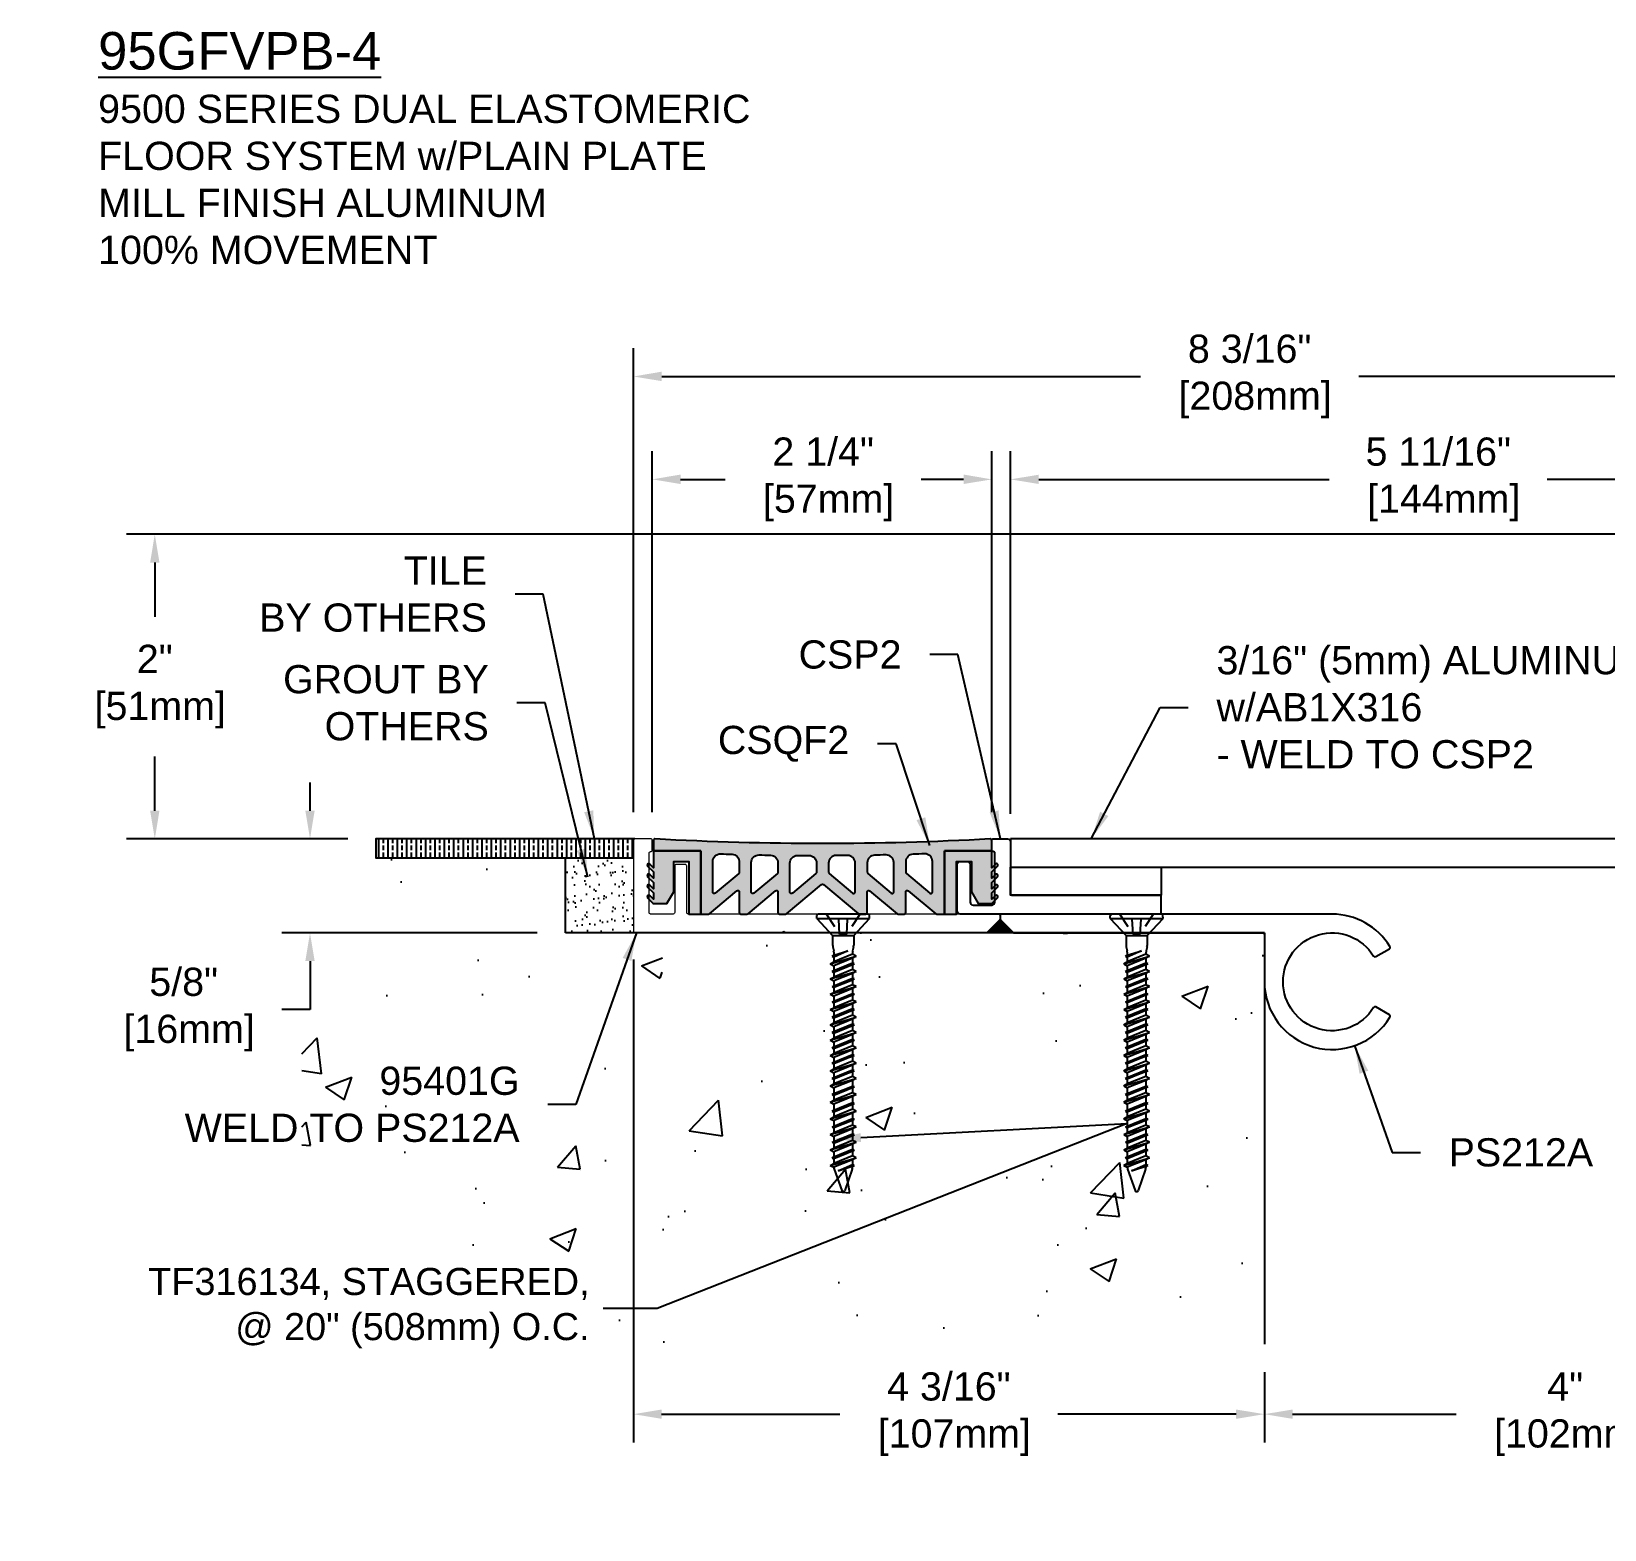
# Model space of a CAD drawing. Header units: inches. Extents: x -1.2 to 36.7, y -2.6 to 7.4.
# Drawn here: x -1.2 to 9.26, y -2.56 to 7.4 of the extents above; entities that cross this region are included whole.
import ezdxf
from ezdxf import colors
from ezdxf.entities.mleader import LeaderData, LeaderLine
from ezdxf.math import Vec2, Vec3

# ---------------------------------------------------------------- set-up
doc = ezdxf.new("R2010")
doc.units = ezdxf.units.IN
doc.header["$MEASUREMENT"] = 0
doc.linetypes.add('DASHED', pattern=[0.75, 0.5, -0.25])
for name, color, linetype in [('anchors', 4, 'Continuous'), ('conditions', 1, 'Continuous'), ('dimensions', 3, 'Continuous'), ('FILLER', 2, 'Continuous'), ('METALS', 7, 'Continuous'), ('Text', 2, 'Continuous')]:
    doc.layers.add(name, color=color, linetype=linetype)
doc.styles.add('ARIAL', font='arial.ttf')
doc.dimstyles.new('Arial', dxfattribs={"dimtxt": 0.1875, "dimasz": 0.1875, "dimexe": 0.1875, "dimexo": 0.1875, "dimgap": 0.1875, "dimtad": 0, "dimtih": 1, "dimtoh": 1, "dimdec": 4, "dimzin": 0, "dimdsep": 46, "dimlunit": 4, "dimtxsty": 'ARIAL', "dimcen": 0.09, "dimadec": 0, "dimazin": 0, "dimtfac": 1, "dimtdec": 4, "dimtofl": 0, "dimtmove": 0, "dimatfit": 3, "dimfxl": 0, "dimfrac": 2, "dimtolj": 1, "dimtzin": 0, "dimarcsym": 0})

# ---------------------------------------------------------------- blocks, each defined once
blk = doc.blocks.new('*D0')
at = {"layer": 'DEFPOINTS', "color": 0}
for p in [(10.994, 4.418), (10.994, 3.928), (5.306, 2.008)]:
    blk.add_point(p, dxfattribs=at)
at = {"layer": 'dimensions', "color": 0, "lineweight": -2}
for p, q in [((5.306, 2.195), (5.306, 4.606)), ((10.994, 4.115), (10.994, 4.606)), ((5.494, 4.418), (7.425, 4.418)), ((10.806, 4.418), (8.875, 4.418))]:
    blk.add_line(p, q, dxfattribs=at)
at = {"layer": 'dimensions', "color": 0}
for points in [[(5.494, 4.449), (5.494, 4.387), (5.306, 4.418)], [(10.806, 4.449), (10.806, 4.387), (10.994, 4.418)]]:
    blk.add_solid(points, dxfattribs=at)
at = {"layer": 'dimensions', "color": 0, "insert": (8.15, 4.418), "char_height": 0.1875, "attachment_point": 5, "style": 'ARIAL'}
blk.add_mtext('\\A1;5 11/16"\\P [144mm]', dxfattribs=at)
blk = doc.blocks.new('*D1')
at = {"layer": 'DEFPOINTS', "color": 0}
for p in [(10.993, 5.102), (10.993, 3.928), (2.799, 2.018)]:
    blk.add_point(p, dxfattribs=at)
at = {"layer": 'dimensions', "color": 0, "lineweight": -2}
for p, q in [((2.799, 2.205), (2.799, 5.29)), ((10.993, 4.115), (10.993, 5.29)), ((2.987, 5.102), (6.171, 5.102)), ((10.805, 5.102), (7.621, 5.102))]:
    blk.add_line(p, q, dxfattribs=at)
at = {"layer": 'dimensions', "color": 0}
for points in [[(2.987, 5.134), (2.987, 5.071), (2.799, 5.102)], [(10.805, 5.134), (10.805, 5.071), (10.993, 5.102)]]:
    blk.add_solid(points, dxfattribs=at)
at = {"layer": 'dimensions', "color": 0, "insert": (6.896, 5.102), "char_height": 0.1875, "attachment_point": 5, "style": 'ARIAL'}
blk.add_mtext('\\A1;8 3/16"\\P [208mm]', dxfattribs=at)
blk = doc.blocks.new('*D2')
at = {"layer": 'DEFPOINTS', "color": 0}
for p in [(2.799, 1.413), (6.994, -1.331), (6.994, -1.797)]:
    blk.add_point(p, dxfattribs=at)
at = {"layer": 'dimensions', "color": 0, "lineweight": -2}
for p, q in [((2.799, 1.225), (2.799, -1.985)), ((6.994, -1.518), (6.994, -1.985)), ((2.986, -1.797), (4.171, -1.797)), ((6.806, -1.797), (5.621, -1.797))]:
    blk.add_line(p, q, dxfattribs=at)
at = {"layer": 'dimensions', "color": 0}
for points in [[(2.986, -1.766), (2.986, -1.828), (2.799, -1.797)], [(6.806, -1.766), (6.806, -1.828), (6.994, -1.797)]]:
    blk.add_solid(points, dxfattribs=at)
at = {"layer": 'dimensions', "color": 0, "insert": (4.896, -1.797), "char_height": 0.1875, "attachment_point": 5, "style": 'ARIAL'}
blk.add_mtext('\\A1;4 3/16"\\P [107mm]', dxfattribs=at)
blk = doc.blocks.new('*D3')
at = {"layer": 'DEFPOINTS', "color": 0}
for p in [(6.994, -1.331), (10.994, -1.331), (10.994, -1.797)]:
    blk.add_point(p, dxfattribs=at)
at = {"layer": 'dimensions', "color": 0, "lineweight": -2}
for p, q in [((6.994, -1.518), (6.994, -1.985)), ((10.994, -1.518), (10.994, -1.985)), ((7.181, -1.797), (8.269, -1.797)), ((10.806, -1.797), (9.719, -1.797))]:
    blk.add_line(p, q, dxfattribs=at)
at = {"layer": 'dimensions', "color": 0}
for points in [[(7.181, -1.766), (7.181, -1.828), (6.994, -1.797)], [(10.806, -1.766), (10.806, -1.828), (10.994, -1.797)]]:
    blk.add_solid(points, dxfattribs=at)
at = {"layer": 'dimensions', "color": 0, "insert": (8.994, -1.797), "char_height": 0.1875, "attachment_point": 5, "style": 'ARIAL'}
blk.add_mtext('\\A1;4"\\P [102mm]', dxfattribs=at)
blk = doc.blocks.new('*D4')
at = {"layer": 'DEFPOINTS', "color": 0}
for p in [(5.181, 4.418), (2.924, 2.018), (5.181, 2.018)]:
    blk.add_point(p, dxfattribs=at)
at = {"layer": 'dimensions', "color": 0, "lineweight": -2}
for p, q in [((2.924, 2.205), (2.924, 4.606)), ((5.181, 2.205), (5.181, 4.606)), ((3.112, 4.418), (3.408, 4.418)), ((4.994, 4.418), (4.712, 4.418))]:
    blk.add_line(p, q, dxfattribs=at)
at = {"layer": 'dimensions', "color": 0}
for points in [[(3.112, 4.45), (3.112, 4.387), (2.924, 4.418)], [(4.994, 4.45), (4.994, 4.387), (5.181, 4.418)]]:
    blk.add_solid(points, dxfattribs=at)
at = {"layer": 'dimensions', "color": 0, "insert": (4.06, 4.418), "char_height": 0.1875, "attachment_point": 5, "style": 'ARIAL'}
blk.add_mtext('\\A1;2 1/4"\\P [57mm]', dxfattribs=at)
blk = doc.blocks.new('csp2')
blk.add_lwpolyline([(0, 0.33, -0.414214), (0.02, 0.35), (0.066, 0.35, -0.414214), (0.086, 0.33), (0.086, 0.08, 0.414214), (0.106, 0.06), (0.23, 0.06, 0.414214), (0.25, 0.08), (0.25, 0.405, 0.414214), (0.24, 0.415, -0.414214), (0.23, 0.425), (0.23, 0.49, -0.414214), (0.24, 0.5), (0.335, 0.5, -0.414214), (0.355, 0.48), (0.355, 0.135, 0.414214), (0.365, 0.125), (1.355, 0.125), (1.355, 0), (0.335, 0), (0.02, 0, -0.414214), (0, 0.02)], format="xyb", close=True)
blk = doc.blocks.new('A$C63CB1885')
for p, q in [((-0.176, 0), (-0.175, 0.018)), ((-0.176, 0), (0.176, 0)), ((-0.176, 0), (-0.07, -0.113)), ((-0.163, 0.029), (0.163, 0.029)), ((0.07, -0.113), (0.176, 0)), ((0.176, 0), (0.175, 0.018)), ((-0.07, -0.113), (0.07, -0.113)), ((-0.07, -0.113), (-0.07, -0.18)), ((-0.069, -0.189), (-0.063, -0.215)), ((0.069, -0.189), (0.063, -0.215)), ((0.07, -0.113), (0.07, -0.18)), ((-0.086, -0.302), (0.086, -0.251)), ((-0.086, -0.302), (-0.062, -0.289)), ((-0.086, -0.302), (-0.062, -0.315)), ((-0.074, -0.251), (0.032, -0.215)), ((-0.074, -0.251), (-0.062, -0.245)), ((-0.074, -0.251), (-0.062, -0.257)), ((-0.074, -0.353), (0.074, -0.302)), ((-0.062, -0.245), (0.032, -0.215)), ((0.032, -0.215), (-0.062, -0.257)), ((-0.062, -0.225), (-0.062, -0.245)), ((0.062, -0.238), (-0.062, -0.289)), ((-0.062, -0.257), (-0.062, -0.289)), ((0.062, -0.264), (-0.062, -0.315)), ((-0.062, -0.346), (0.062, -0.296)), ((0.062, -0.308), (-0.062, -0.359)), ((0.062, -0.225), (0.062, -0.238)), ((0.086, -0.251), (0.062, -0.238)), ((0.086, -0.251), (0.062, -0.264)), ((0.062, -0.264), (0.062, -0.296)), ((0.074, -0.302), (0.062, -0.296)), ((0.074, -0.302), (0.062, -0.308)), ((0.062, -0.308), (0.062, -0.34)), ((-0.086, -0.403), (0.086, -0.353)), ((-0.086, -0.403), (-0.062, -0.391)), ((-0.086, -0.403), (-0.062, -0.416)), ((-0.074, -0.353), (-0.062, -0.346)), ((-0.074, -0.353), (-0.062, -0.359)), ((-0.074, -0.454), (0.074, -0.403)), ((-0.062, -0.315), (-0.062, -0.346)), ((0.062, -0.34), (-0.062, -0.391)), ((-0.062, -0.359), (-0.062, -0.391)), ((0.062, -0.366), (-0.062, -0.416)), ((-0.062, -0.448), (0.062, -0.397)), ((0.062, -0.41), (-0.062, -0.46)), ((-0.062, -0.416), (-0.062, -0.448)), ((0.086, -0.353), (0.062, -0.34)), ((0.086, -0.353), (0.062, -0.366)), ((0.062, -0.366), (0.062, -0.397)), ((0.074, -0.403), (0.062, -0.397)), ((0.074, -0.403), (0.062, -0.41)), ((0.062, -0.41), (0.062, -0.441)), ((-0.086, -0.505), (0.086, -0.454)), ((-0.086, -0.505), (-0.062, -0.492)), ((-0.086, -0.505), (-0.062, -0.518)), ((-0.074, -0.454), (-0.062, -0.448)), ((-0.074, -0.454), (-0.062, -0.46)), ((-0.074, -0.556), (0.074, -0.505)), ((0.062, -0.441), (-0.062, -0.492)), ((-0.062, -0.46), (-0.062, -0.492)), ((0.062, -0.467), (-0.062, -0.518)), ((-0.062, -0.55), (0.062, -0.499)), ((0.062, -0.511), (-0.062, -0.562)), ((-0.062, -0.518), (-0.062, -0.55)), ((0.086, -0.454), (0.062, -0.441)), ((0.086, -0.454), (0.062, -0.467)), ((0.062, -0.467), (0.062, -0.499)), ((0.074, -0.505), (0.062, -0.499)), ((0.074, -0.505), (0.062, -0.511)), ((0.062, -0.511), (0.062, -0.543)), ((-0.086, -0.607), (0.086, -0.556)), ((-0.086, -0.607), (-0.062, -0.594)), ((-0.086, -0.607), (-0.062, -0.619)), ((-0.074, -0.556), (-0.062, -0.55)), ((-0.074, -0.556), (-0.062, -0.562)), ((-0.074, -0.657), (0.074, -0.607)), ((0.062, -0.543), (-0.062, -0.594)), ((-0.062, -0.562), (-0.062, -0.594)), ((0.062, -0.569), (-0.062, -0.619)), ((-0.062, -0.651), (0.062, -0.6)), ((0.062, -0.613), (-0.062, -0.664)), ((-0.062, -0.619), (-0.062, -0.651)), ((0.086, -0.556), (0.062, -0.543)), ((0.086, -0.556), (0.062, -0.569)), ((0.062, -0.569), (0.062, -0.6)), ((0.074, -0.607), (0.062, -0.6)), ((0.074, -0.607), (0.062, -0.613)), ((0.062, -0.613), (0.062, -0.644)), ((-0.086, -0.708), (0.086, -0.657)), ((-0.086, -0.708), (-0.062, -0.695)), ((-0.086, -0.708), (-0.062, -0.721)), ((-0.074, -0.657), (-0.062, -0.651)), ((-0.074, -0.657), (-0.062, -0.664)), ((-0.074, -0.759), (0.074, -0.708)), ((0.062, -0.644), (-0.062, -0.695)), ((-0.062, -0.664), (-0.062, -0.695)), ((0.062, -0.67), (-0.062, -0.721)), ((-0.062, -0.753), (0.062, -0.702)), ((0.062, -0.714), (-0.062, -0.765)), ((-0.062, -0.721), (-0.062, -0.753)), ((0.086, -0.657), (0.062, -0.644)), ((0.086, -0.657), (0.062, -0.67)), ((0.062, -0.67), (0.062, -0.702)), ((0.074, -0.708), (0.062, -0.702)), ((0.074, -0.708), (0.062, -0.714)), ((0.062, -0.714), (0.062, -0.746)), ((-0.086, -0.81), (0.086, -0.759)), ((-0.086, -0.81), (-0.062, -0.797)), ((-0.086, -0.81), (-0.062, -0.823)), ((-0.074, -0.759), (-0.062, -0.753)), ((-0.074, -0.759), (-0.062, -0.765)), ((-0.074, -0.86), (0.074, -0.81)), ((0.062, -0.746), (-0.062, -0.797)), ((-0.062, -0.765), (-0.062, -0.797)), ((0.062, -0.772), (-0.062, -0.823)), ((-0.062, -0.854), (0.062, -0.804)), ((0.062, -0.816), (-0.062, -0.867)), ((-0.062, -0.823), (-0.062, -0.854)), ((0.086, -0.759), (0.062, -0.746)), ((0.086, -0.759), (0.062, -0.772)), ((0.062, -0.772), (0.062, -0.804)), ((0.074, -0.81), (0.062, -0.804)), ((0.074, -0.81), (0.062, -0.816)), ((0.062, -0.816), (0.062, -0.848)), ((-0.086, -0.911), (0.086, -0.86)), ((-0.086, -0.911), (-0.062, -0.898)), ((-0.086, -0.911), (-0.062, -0.924)), ((-0.074, -0.86), (-0.062, -0.854)), ((-0.074, -0.86), (-0.062, -0.867)), ((-0.074, -0.962), (0.074, -0.911)), ((0.062, -0.848), (-0.062, -0.898)), ((-0.062, -0.867), (-0.062, -0.898)), ((0.062, -0.873), (-0.062, -0.924)), ((-0.062, -0.956), (0.062, -0.905)), ((0.062, -0.917), (-0.062, -0.968)), ((-0.062, -0.924), (-0.062, -0.956)), ((0.086, -0.86), (0.062, -0.848)), ((0.086, -0.86), (0.062, -0.873)), ((0.062, -0.873), (0.062, -0.905)), ((0.074, -0.911), (0.062, -0.905)), ((0.074, -0.911), (0.062, -0.917)), ((0.062, -0.917), (0.062, -0.949)), ((-0.086, -1.013), (0.086, -0.962)), ((-0.086, -1.013), (-0.062, -1)), ((-0.086, -1.013), (-0.062, -1.026)), ((-0.074, -0.962), (-0.062, -0.956)), ((-0.074, -0.962), (-0.062, -0.968)), ((-0.074, -1.064), (0.074, -1.013)), ((0.062, -0.949), (-0.062, -1)), ((-0.062, -0.968), (-0.062, -1)), ((0.062, -0.975), (-0.062, -1.026)), ((-0.062, -1.057), (0.062, -1.007)), ((0.062, -1.019), (-0.062, -1.07)), ((-0.062, -1.026), (-0.062, -1.057)), ((0.086, -0.962), (0.062, -0.949)), ((0.086, -0.962), (0.062, -0.975)), ((0.062, -0.975), (0.062, -1.007)), ((0.074, -1.013), (0.062, -1.007)), ((0.074, -1.013), (0.062, -1.019)), ((0.062, -1.019), (0.062, -1.051)), ((-0.086, -1.114), (0.086, -1.064)), ((-0.086, -1.114), (-0.062, -1.101)), ((-0.086, -1.114), (-0.062, -1.127)), ((-0.074, -1.064), (-0.062, -1.057)), ((-0.074, -1.064), (-0.062, -1.07)), ((-0.074, -1.171), (0.074, -1.121)), ((0.062, -1.051), (-0.062, -1.101)), ((-0.062, -1.07), (-0.062, -1.101)), ((0.062, -1.077), (-0.062, -1.127)), ((-0.062, -1.165), (0.062, -1.115)), ((0.062, -1.127), (-0.062, -1.178)), ((-0.062, -1.127), (-0.062, -1.165)), ((0.086, -1.064), (0.062, -1.051)), ((0.086, -1.064), (0.062, -1.077)), ((0.062, -1.077), (0.062, -1.115)), ((0.074, -1.121), (0.062, -1.115)), ((0.074, -1.121), (0.062, -1.127)), ((0.062, -1.127), (0.062, -1.159)), ((-0.086, -1.222), (0.086, -1.171)), ((-0.086, -1.222), (-0.062, -1.209)), ((-0.086, -1.222), (-0.062, -1.235)), ((-0.074, -1.171), (-0.062, -1.165)), ((-0.074, -1.171), (-0.062, -1.178)), ((-0.074, -1.282), (0.074, -1.231)), ((0.062, -1.159), (-0.062, -1.209)), ((-0.062, -1.178), (-0.062, -1.209)), ((0.062, -1.184), (-0.062, -1.235)), ((-0.062, -1.275), (0.062, -1.225)), ((-0.062, -1.235), (-0.062, -1.275)), ((0.062, -1.237), (-0.062, -1.288)), ((0.086, -1.171), (0.062, -1.159)), ((0.086, -1.171), (0.062, -1.184)), ((0.062, -1.184), (0.062, -1.225)), ((0.074, -1.231), (0.062, -1.225)), ((0.074, -1.231), (0.062, -1.237)), ((0.062, -1.237), (0.062, -1.269)), ((-0.086, -1.332), (0.086, -1.282)), ((-0.086, -1.332), (-0.062, -1.319)), ((-0.086, -1.332), (-0.062, -1.345)), ((-0.074, -1.282), (-0.062, -1.275)), ((-0.074, -1.282), (-0.062, -1.288)), ((-0.074, -1.387), (0.074, -1.336)), ((0.062, -1.269), (-0.062, -1.319)), ((-0.062, -1.288), (-0.062, -1.319)), ((0.062, -1.295), (-0.062, -1.345)), ((-0.062, -1.381), (0.062, -1.33)), ((0.062, -1.343), (-0.062, -1.393)), ((-0.062, -1.345), (-0.062, -1.381)), ((0.086, -1.282), (0.062, -1.269)), ((0.086, -1.282), (0.062, -1.295)), ((0.062, -1.295), (0.062, -1.33)), ((0.074, -1.336), (0.062, -1.33)), ((0.074, -1.336), (0.062, -1.343)), ((0.062, -1.343), (0.062, -1.374)), ((-0.086, -1.438), (0.086, -1.387)), ((-0.086, -1.438), (-0.062, -1.425)), ((-0.086, -1.438), (-0.062, -1.451)), ((-0.074, -1.387), (-0.062, -1.381)), ((-0.074, -1.387), (-0.062, -1.393)), ((-0.074, -1.489), (0.074, -1.439)), ((0.062, -1.374), (-0.062, -1.425)), ((-0.062, -1.393), (-0.062, -1.425)), ((0.062, -1.4), (-0.062, -1.451)), ((-0.062, -1.483), (0.062, -1.433)), ((0.062, -1.445), (-0.062, -1.496)), ((-0.062, -1.451), (-0.062, -1.483)), ((0.086, -1.387), (0.062, -1.374)), ((0.086, -1.387), (0.062, -1.4)), ((0.062, -1.4), (0.062, -1.433)), ((0.074, -1.439), (0.062, -1.433)), ((0.074, -1.439), (0.062, -1.445)), ((0.062, -1.445), (0.062, -1.477)), ((-0.086, -1.54), (0.086, -1.489)), ((-0.086, -1.54), (-0.062, -1.527)), ((-0.086, -1.54), (-0.062, -1.553)), ((-0.074, -1.489), (-0.062, -1.483)), ((-0.074, -1.489), (-0.062, -1.496)), ((-0.074, -1.592), (0.074, -1.541)), ((0.062, -1.477), (-0.062, -1.527)), ((-0.062, -1.496), (-0.062, -1.527)), ((0.062, -1.502), (-0.062, -1.553)), ((-0.062, -1.586), (0.062, -1.535)), ((0.062, -1.547), (-0.062, -1.598)), ((-0.062, -1.553), (-0.062, -1.586)), ((0.086, -1.489), (0.062, -1.477)), ((0.086, -1.489), (0.062, -1.502)), ((0.062, -1.502), (0.062, -1.535)), ((0.074, -1.541), (0.062, -1.535)), ((0.074, -1.541), (0.062, -1.547)), ((0.062, -1.547), (0.062, -1.579)), ((-0.086, -1.643), (0.086, -1.592)), ((-0.086, -1.643), (-0.062, -1.63)), ((-0.086, -1.643), (-0.062, -1.655)), ((-0.074, -1.592), (-0.062, -1.586)), ((-0.074, -1.592), (-0.062, -1.598)), ((0.062, -1.579), (-0.062, -1.63)), ((-0.062, -1.598), (-0.062, -1.63)), ((0.062, -1.605), (-0.062, -1.655)), ((-0.06, -1.668), (-0.01, -1.81)), ((-0.034, -1.679), (0.062, -1.636)), ((-0.034, -1.679), (0.074, -1.643)), ((0.062, -1.649), (-0.034, -1.679)), ((0.06, -1.668), (0.01, -1.81)), ((0.086, -1.592), (0.062, -1.579)), ((0.086, -1.592), (0.062, -1.605)), ((0.062, -1.605), (0.062, -1.652)), ((0.074, -1.643), (0.062, -1.636)), ((0.074, -1.643), (0.062, -1.649))]:
    blk.add_line(p, q)
at = {"linetype": 'DASHED', "ltscale": 0.025}
for p, q in [((-0.113, 0.029), (-0.024, -0.106)), ((-0.024, -0.106), (-0.031, 0.028)), ((0.024, -0.106), (0.031, 0.029)), ((0.112, 0.029), (0.024, -0.106)), ((-0.024, -0.106), (0.024, -0.106))]:
    blk.add_line(p, q, dxfattribs=at)
for centre, radius, start, end in [((-0.163, 0.017), 0.0112, 90, 175), ((0.163, 0.017), 0.0112, 5, 90), ((-0.023, -0.18), 0.0465, 180, 191.9357), ((0.023, -0.18), 0.0465, 348.0643, 0), ((-0.109, -0.225), 0.0465, 0, 11.9357), ((0.109, -0.225), 0.0465, 168.0643, 180), ((-0.016, -1.652), 0.0465, 183.9476, 199.3058), ((0.016, -1.652), 0.0465, 340.6942, 0), ((0, -1.806), 0.0106, 204.1001, 335.8999)]:
    blk.add_arc(centre, radius, start, end)
blk = doc.blocks.new('TF316134')
blk.add_blockref('A$C63CB1885', (0, -0.0285))
blk = doc.blocks.new('*D10')
at = {"layer": 'DEFPOINTS', "color": 0}
for p in [(0.648, 2.028), (1.087, 2.028), (2.346, 1.403)]:
    blk.add_point(p, dxfattribs=at)
at = {"layer": 'dimensions', "color": 0, "lineweight": -2}
for p, q in [((0.648, 2.215), (0.648, 2.403)), ((0.899, 2.028), (0.461, 2.028)), ((2.159, 1.403), (0.461, 1.403)), ((0.648, 1.215), (0.648, 0.893)), ((0.648, 0.893), (0.461, 0.893))]:
    blk.add_line(p, q, dxfattribs=at)
at = {"layer": 'dimensions', "color": 0}
for points in [[(0.617, 2.215), (0.679, 2.215), (0.648, 2.028)], [(0.617, 1.215), (0.679, 1.215), (0.648, 1.403)]]:
    blk.add_solid(points, dxfattribs=at)
at = {"layer": 'dimensions', "color": 0, "insert": (-0.192, 0.893), "char_height": 0.1875, "attachment_point": 5, "style": 'ARIAL'}
blk.add_mtext('\\A1;5/8"\\P [16mm]', dxfattribs=at)
blk = doc.blocks.new('PS212A')
at = {"linetype": 'Continuous', "flags": 128}
blk.add_lwpolyline([(0.451, 0.125), (-1.747, 0.125, 0.414214), (-1.757, 0.115), (-1.757, 0.095, 0.198912), (-1.754, 0.087), (-1.67, 0.003, 0.198912), (-1.663, 0), (-0.009, 0, -0.414214), (0.001, -0.01), (0.001, -0.325, 0.758338), (0.836, -0.559, 0.420887), (0.832, -0.545), (0.741, -0.492, 0.405496), (0.727, -0.496, -3.520953), (0.727, -0.154, 0.405496), (0.741, -0.157), (0.832, -0.105, 0.420887), (0.836, -0.091, 0.261868)], format="xyb", close=True, dxfattribs=at)
blk = doc.blocks.new('95401G')
at = {"color": 7, "linetype": 'Continuous', "lineweight": 15}
blk.add_lwpolyline([(2.438, 0.115, 0.414214), (2.428, 0.125), (0.365, 0.125, -0.414214), (0.355, 0.135), (0.355, 0.445, 0.414214), (0.345, 0.455), (0.285, 0.455, 0.414214), (0.275, 0.445), (0.275, 0.135, -0.414214), (0.265, 0.125), (0.115, 0.125, -0.414214), (0.105, 0.135), (0.105, 0.53, -0.414214), (0.115, 0.54, 0.414214), (0.125, 0.55), (0.125, 0.615, 0.414214), (0.115, 0.625), (0.01, 0.625, 0.414214), (0, 0.615), (0, 0.01, 0.414214), (0.01, 0), (0.981, 0, 0.198912), (0.988, 0.003), (0.993, 0.008, -0.414214), (1.007, 0.008), (1.012, 0.003, 0.198912), (1.019, 0), (2.344, 0, 0.198912), (2.351, 0.003), (2.435, 0.087, 0.198912), (2.438, 0.094)], format="xyb", close=True, dxfattribs=at)
blk = doc.blocks.new('CSQF2')
h = blk.add_hatch(color=256)
h.paths.add_polyline_path([(4.559, 1.888, 0.430422), (4.548, 1.898, -0.027516), (2.319, 1.898, 0.430422), (2.309, 1.888), (2.309, 1.819), (2.624, 1.819), (2.624, 1.399), (2.676, 1.399, 0.176327), (2.682, 1.401), (2.864, 1.554, -0.63707), (2.88, 1.546), (2.88, 1.409, 0.414214), (2.89, 1.399), (2.932, 1.399, 0.176327), (2.939, 1.401), (3.121, 1.554, -0.63707), (3.137, 1.546), (3.137, 1.409, 0.414214), (3.147, 1.399), (3.189, 1.399, 0.176327), (3.195, 1.401), (3.427, 1.596, -0.36397), (3.44, 1.596), (3.672, 1.401, 0.176327), (3.679, 1.399), (3.721, 1.399, 0.414214), (3.731, 1.409), (3.731, 1.546, -0.63707), (3.747, 1.554), (3.929, 1.401, 0.176327), (3.935, 1.399), (3.977, 1.399, 0.414214), (3.987, 1.409), (3.987, 1.546, -0.63707), (4.004, 1.554), (4.186, 1.401, 0.176327), (4.192, 1.399), (4.244, 1.399), (4.244, 1.819), (4.559, 1.819)])
h.paths.add_polyline_path([(3.267, 1.788, 0.000939), (3.344, 1.788, -0.412919), (3.394, 1.738), (3.394, 1.676, -0.221695), (3.39, 1.669), (3.234, 1.537, -0.63707), (3.217, 1.545), (3.217, 1.738, -0.416611)], flags=16)
h.paths.add_polyline_path([(3.137, 1.74), (3.137, 1.676, -0.221695), (3.134, 1.669), (2.977, 1.537, -0.63707), (2.96, 1.545), (2.96, 1.742, -0.420307), (3.012, 1.792, 0.000939), (3.088, 1.79, -0.409242)], flags=16)
h.paths.add_polyline_path([(3.524, 1.788, 0.000939), (3.6, 1.788, -0.416611), (3.651, 1.738), (3.651, 1.545, -0.63707), (3.634, 1.537), (3.478, 1.669, -0.221695), (3.474, 1.676), (3.474, 1.738, -0.412919)], flags=16)
h.paths.add_polyline_path([(2.88, 1.746), (2.88, 1.676, -0.221695), (2.877, 1.669), (2.72, 1.537, -0.63707), (2.704, 1.545), (2.704, 1.749, -0.424014), (2.756, 1.799, 0.000939), (2.832, 1.796, -0.405574)], flags=16)
h.paths.add_polyline_path([(3.78, 1.79, 0.000939), (3.856, 1.792, -0.420307), (3.907, 1.742), (3.907, 1.545, -0.63707), (3.891, 1.537), (3.734, 1.669, -0.221695), (3.731, 1.676), (3.731, 1.74, -0.409242)], flags=16)
h.paths.add_polyline_path([(4.036, 1.796, 0.000939), (4.112, 1.799, -0.424014), (4.164, 1.749), (4.164, 1.545, -0.63707), (4.147, 1.537), (3.991, 1.669, -0.221695), (3.987, 1.676), (3.987, 1.746, -0.405574)], flags=16)
h.paths.add_polyline_path([(2.624, 1.819), (2.309, 1.819), (2.309, 1.707), (2.285, 1.731, 0.414214), (2.271, 1.731, 0.414214), (2.271, 1.717), (2.309, 1.679), (2.309, 1.637), (2.285, 1.661, 0.414214), (2.271, 1.661, 0.414214), (2.271, 1.647), (2.309, 1.609), (2.309, 1.567), (2.285, 1.591, 0.414214), (2.271, 1.591, 0.414214), (2.271, 1.577), (2.309, 1.539), (2.309, 1.497), (2.285, 1.521, 0.414214), (2.271, 1.521, 0.414214), (2.271, 1.507), (2.306, 1.472, 0.198912), (2.313, 1.469), (2.399, 1.469), (2.444, 1.547), (2.444, 1.749), (2.544, 1.749), (2.544, 1.399), (2.624, 1.399)])
h.paths.add_polyline_path([(4.324, 1.749), (4.424, 1.749), (4.424, 1.547), (4.469, 1.469), (4.555, 1.469, 0.198912), (4.562, 1.472), (4.597, 1.507, 0.414214), (4.597, 1.521, 0.414214), (4.583, 1.521), (4.559, 1.497), (4.559, 1.539), (4.597, 1.577, 0.414214), (4.597, 1.591, 0.414214), (4.583, 1.591), (4.559, 1.567), (4.559, 1.609), (4.597, 1.647, 0.414214), (4.597, 1.661, 0.414214), (4.583, 1.661), (4.559, 1.637), (4.559, 1.679), (4.597, 1.717, 0.414214), (4.597, 1.731, 0.414214), (4.583, 1.731), (4.559, 1.707), (4.559, 1.819), (4.244, 1.819), (4.244, 1.399), (4.324, 1.399)])
for p, q in [((2.309, 1.819), (2.624, 1.819)), ((2.624, 1.819), (2.309, 1.819)), ((2.624, 1.819), (2.624, 1.399)), ((2.624, 1.399), (2.624, 1.819)), ((4.244, 1.819), (4.244, 1.399)), ((4.559, 1.819), (4.244, 1.819)), ((4.244, 1.819), (4.559, 1.819)), ((4.244, 1.399), (4.244, 1.819))]:
    blk.add_line(p, q)
for points in [[(2.89, 1.399), (2.932, 1.399, 0.176327), (2.939, 1.401), (3.121, 1.554, -0.63707), (3.137, 1.546), (3.137, 1.409, 0.414214), (3.147, 1.399), (3.189, 1.399, 0.176327), (3.195, 1.401), (3.427, 1.596, -0.36397), (3.44, 1.596), (3.672, 1.401, 0.176327), (3.679, 1.399), (3.721, 1.399, 0.414214), (3.731, 1.409), (3.731, 1.546, -0.63707), (3.747, 1.554), (3.929, 1.401, 0.176327), (3.935, 1.399), (3.977, 1.399, 0.414214), (3.987, 1.409), (3.987, 1.546, -0.63707), (4.004, 1.554), (4.186, 1.401, 0.176327), (4.192, 1.399), (4.244, 1.399), (4.324, 1.399), (4.324, 1.749), (4.424, 1.749), (4.424, 1.547), (4.469, 1.469), (4.555, 1.469, 0.198912), (4.562, 1.472), (4.597, 1.507, 0.414214), (4.597, 1.521, 0.414214), (4.583, 1.521), (4.559, 1.497), (4.559, 1.539), (4.597, 1.577, 0.414214), (4.597, 1.591, 0.414214), (4.583, 1.591), (4.559, 1.567), (4.559, 1.609), (4.597, 1.647, 0.414214), (4.597, 1.661, 0.414214), (4.583, 1.661), (4.559, 1.637), (4.559, 1.679), (4.597, 1.717, 0.414214), (4.597, 1.731, 0.414214), (4.583, 1.731), (4.559, 1.707), (4.559, 1.819), (4.559, 1.888, 0.430422), (4.548, 1.898, -0.027516), (2.319, 1.898, 0.430422), (2.309, 1.888), (2.309, 1.819), (2.309, 1.707), (2.285, 1.731, 0.414214), (2.271, 1.731, 0.414214), (2.271, 1.717), (2.309, 1.679), (2.309, 1.637), (2.285, 1.661, 0.414214), (2.271, 1.661, 0.414214), (2.271, 1.647), (2.309, 1.609), (2.309, 1.567), (2.285, 1.591, 0.414214), (2.271, 1.591, 0.414214), (2.271, 1.577), (2.309, 1.539), (2.309, 1.497), (2.285, 1.521, 0.414214), (2.271, 1.521, 0.414214), (2.271, 1.507), (2.306, 1.472, 0.198912), (2.313, 1.469), (2.399, 1.469), (2.444, 1.547), (2.444, 1.749), (2.544, 1.749), (2.544, 1.399), (2.624, 1.399), (2.676, 1.399, 0.176327), (2.682, 1.401), (2.864, 1.554, -0.63707), (2.88, 1.546), (2.88, 1.409, 0.414214)], [(2.88, 1.676, -0.221695), (2.877, 1.669), (2.72, 1.537, -0.63707), (2.704, 1.545), (2.704, 1.749, -0.424014), (2.756, 1.799, 0.000939), (2.832, 1.796, -0.405574), (2.88, 1.746)], [(3.137, 1.74), (3.137, 1.676, -0.221695), (3.134, 1.669), (2.977, 1.537, -0.63707), (2.96, 1.545), (2.96, 1.742, -0.420307), (3.012, 1.792, 0.000939), (3.088, 1.79, -0.409242)], [(3.394, 1.738), (3.394, 1.676, -0.221695), (3.39, 1.669), (3.234, 1.537, -0.63707), (3.217, 1.545), (3.217, 1.738, -0.416611), (3.267, 1.788, 0.000939), (3.344, 1.788, -0.412919)], [(3.474, 1.738), (3.474, 1.676, 0.221695), (3.478, 1.669), (3.634, 1.537, 0.63707), (3.651, 1.545), (3.651, 1.738, 0.416611), (3.6, 1.788, -0.000939), (3.524, 1.788, 0.412919)], [(3.78, 1.79, 0.409242), (3.731, 1.74), (3.731, 1.676, 0.221695), (3.734, 1.669), (3.891, 1.537, 0.63707), (3.907, 1.545), (3.907, 1.742, 0.420307), (3.856, 1.792, -0.000939)], [(3.987, 1.746), (3.987, 1.676, 0.221695), (3.991, 1.669), (4.147, 1.537, 0.63707), (4.164, 1.545), (4.164, 1.749, 0.424014), (4.112, 1.799, -0.000939), (4.036, 1.796, 0.405574)]]:
    blk.add_lwpolyline(points, format="xyb", close=True)
blk = doc.blocks.new('*D20')
at = {"layer": 'DEFPOINTS', "color": 0}
for p in [(-0.384, 4.053), (10.994, 4.053), (1.087, 2.028)]:
    blk.add_point(p, dxfattribs=at)
at = {"layer": 'dimensions', "color": 0, "lineweight": -2}
for p, q in [((10.806, 4.053), (-0.572, 4.053)), ((-0.384, 3.865), (-0.384, 3.505)), ((-0.384, 2.215), (-0.384, 2.576)), ((0.899, 2.028), (-0.572, 2.028))]:
    blk.add_line(p, q, dxfattribs=at)
at = {"layer": 'dimensions', "color": 0}
for points in [[(-0.415, 3.865), (-0.353, 3.865), (-0.384, 4.053)], [(-0.415, 2.215), (-0.353, 2.215), (-0.384, 2.028)]]:
    blk.add_solid(points, dxfattribs=at)
at = {"layer": 'dimensions', "color": 0, "insert": (-0.384, 3.04), "char_height": 0.1875, "attachment_point": 5, "style": 'ARIAL'}
blk.add_mtext('\\A1;2"\\P [51mm]', dxfattribs=at)

msp = doc.modelspace()

# ---------------------------------------------------------------- hatches: boundary and pattern name
at = {"layer": 'conditions'}
h = msp.add_hatch(dxfattribs=at)
h.set_pattern_fill('ANSI33', color=256, scale=0.25, angle=45, style=0)
h.set_pattern_definition([(90, (0.98, 3e-14), (-0.0625, 1e-17), []), (90, (1.01125, 0.03125), (-0.0625, 1e-17), [0.03125, -0.015625])])
h.paths.add_polyline_path([(1.08667, 2.02785), (1.08667, 1.90285), (2.79831, 1.90285), (2.79831, 2.00785, -0.41421356), (2.81831, 2.02785)])
h = msp.add_hatch(dxfattribs=at)
h.set_pattern_fill('AR-CONC', color=256, scale=0.25, style=0)
h.set_pattern_definition([(50, (0.5, 0), (1.79315, -0.15688), [0.1875, -2.0625]), (355, (0.5, 0), (-0.3469, 1.8805), [0.15, -1.65]), (100.45, (0.6494, -0.013), (1.44627, 1.7236), [0.15935, -1.75286]), (46.184, (0.5, 0.5), (2.6681, -0.4138), [0.28125, -3.09375]), (96.636, (0.7223, 0.4655), (2.3367, 2.4353), [0.239, -2.6293]), (351.184, (0.5, 0.5), (2.3367, 2.4353), [0.225, -2.475]), (21, (0.75, 0.375), (1.49227, -1.00655), [0.1875, -2.0625]), (326, (0.75, 0.375), (0.6083, 1.8129), [0.15, -1.65]), (71.45, (0.8744, 0.2911), (2.10056, 0.80633), [0.15935, -1.75286]), (37.5, (0.5, 0), (0.0304, 0.832235), [0, -1.63, 0, -1.675, 0, -1.65625]), (7.5, (0.5, 0), (0.65767, 0.98603), [0, -0.955, 0, -1.5925, 0, -0.63125]), (327.5, (-0.0575, 0), (1.334556, -0.05639), [0, -0.625, 0, -1.95, 0, -2.5875]), (317.5, (-0.3075, 0), (1.45797, 0.25026), [0, -0.8125, 0, -1.295, 0, -1.8375])])
h.paths.add_polyline_path([(6.99381, -1.33077), (6.99381, 1.39674, 0.30015696), (6.98462, 1.40281), (6.22922, 1.40281), (6.21411, 1.38685), (6.21411, 1.31489), (6.20762, 1.28416, 0.05212645), (6.20661, 1.27455), (6.20661, 1.26118), (6.23061, 1.24825), (6.20661, 1.23533), (6.20661, 1.20363), (6.21806, 1.19747), (6.20661, 1.19131), (6.20661, 1.15961), (6.23061, 1.14669), (6.20661, 1.13376), (6.20661, 1.10207), (6.21806, 1.09591), (6.20661, 1.08974), (6.20661, 1.05805), (6.23061, 1.04513), (6.20661, 1.0322), (6.20661, 1.00051), (6.21806, 0.99435), (6.20661, 0.98818), (6.20661, 0.95649), (6.23061, 0.94356), (6.20661, 0.93064), (6.20661, 0.89895), (6.21806, 0.89278), (6.20661, 0.88662), (6.20661, 0.85493), (6.23061, 0.842), (6.20661, 0.82908), (6.20661, 0.79738), (6.21806, 0.79122), (6.20661, 0.78506), (6.20661, 0.75336), (6.23061, 0.74044), (6.20661, 0.72751), (6.20661, 0.69582), (6.21806, 0.68966), (6.20661, 0.68349), (6.20661, 0.6518), (6.23061, 0.63888), (6.20661, 0.62595), (6.20661, 0.59426), (6.21806, 0.5881), (6.20661, 0.58193), (6.20661, 0.55024), (6.23061, 0.53731), (6.20661, 0.52439), (6.20661, 0.4927), (6.21806, 0.48653), (6.20661, 0.48037), (6.20661, 0.44868), (6.23061, 0.43575), (6.20661, 0.42283), (6.20661, 0.38482), (6.21806, 0.37865), (6.20661, 0.37249), (6.20661, 0.3408), (6.23061, 0.32787), (6.20661, 0.31495), (6.20661, 0.27469), (6.21806, 0.26852), (6.20661, 0.26236), (6.20661, 0.23067), (6.23061, 0.21774), (6.20661, 0.20482), (6.20661, 0.16906), (6.21806, 0.16289), (6.20661, 0.15673), (6.20661, 0.12504), (6.23061, 0.11211), (6.20661, 0.09919), (6.20661, 0.06679), (6.21806, 0.06063), (6.20661, 0.05447), (6.20661, 0.02277), (6.23061, 0.00985), (6.20661, -0.00308), (6.20661, -0.03547), (6.21806, -0.04163), (6.20661, -0.04779), (6.20661, -0.07949), (6.23061, -0.09241), (6.20661, -0.10534), (6.20661, -0.12896), (6.22113, -0.12242), (6.23257, -0.12858), (6.22113, -0.13475), (6.20661, -0.13941), (6.20661, -0.16078), (6.15458, -0.3093, -0.77412328), (6.13414, -0.3093), (6.08211, -0.16078), (6.08211, -0.15612), (6.05811, -0.14319), (6.08211, -0.13027), (6.08211, -0.09858), (6.07067, -0.09241), (6.08211, -0.08625), (6.08211, -0.05386), (6.05811, -0.04093), (6.08211, -0.02801), (6.08211, 0.00369), (6.07067, 0.00985), (6.08211, 0.01601), (6.08211, 0.0484), (6.05811, 0.06133), (6.08211, 0.07425), (6.08211, 0.10595), (6.07067, 0.11211), (6.08211, 0.11827), (6.08211, 0.15404), (6.05811, 0.16696), (6.08211, 0.17989), (6.08211, 0.21158), (6.07067, 0.21774), (6.08211, 0.22391), (6.08211, 0.26417), (6.05811, 0.27709), (6.08211, 0.29001), (6.08211, 0.32171), (6.07067, 0.32787), (6.08211, 0.33403), (6.08211, 0.34618), (6.08211, 0.37205), (6.05811, 0.38497), (6.08211, 0.3979), (6.08211, 0.42959), (6.07067, 0.43575), (6.08211, 0.44191), (6.08211, 0.47361), (6.05811, 0.48653), (6.08211, 0.49946), (6.08211, 0.53115), (6.07067, 0.53731), (6.08211, 0.54348), (6.08211, 0.57517), (6.05811, 0.5881), (6.08211, 0.60102), (6.08211, 0.63271), (6.07067, 0.63888), (6.08211, 0.64504), (6.08211, 0.67673), (6.05811, 0.68966), (6.08211, 0.70258), (6.08211, 0.73428), (6.07067, 0.74044), (6.08211, 0.7466), (6.08211, 0.7783), (6.05811, 0.79122), (6.08211, 0.80415), (6.08211, 0.83584), (6.07067, 0.842), (6.08211, 0.84816), (6.08211, 0.87986), (6.05811, 0.89278), (6.08211, 0.90571), (6.08211, 0.9374), (6.07067, 0.94356), (6.08211, 0.94973), (6.08211, 0.98142), (6.05811, 0.99435), (6.08211, 1.00727), (6.08211, 1.03896), (6.07067, 1.04513), (6.08211, 1.05129), (6.08211, 1.08298), (6.05811, 1.09591), (6.08211, 1.10883), (6.08211, 1.14053), (6.07067, 1.14669), (6.08211, 1.15285), (6.08211, 1.18455), (6.05811, 1.19747), (6.08211, 1.2104), (6.08211, 1.24209), (6.07067, 1.24825), (6.08211, 1.25441), (6.08211, 1.27455, 0.05212645), (6.08111, 1.28416), (6.07461, 1.31489), (6.07461, 1.38685), (6.0595, 1.40281), (5.32665, 1.40281), (5.32664, 1.40282), (3.13885, 1.40282), (3.12372, 1.38685), (3.12372, 1.31489), (3.11723, 1.28416, 0.05212645), (3.11622, 1.27455), (3.11622, 1.26118), (3.14022, 1.24825), (3.11622, 1.23533), (3.11622, 1.20363), (3.12767, 1.19747), (3.11622, 1.19131), (3.11622, 1.15961), (3.14022, 1.14669), (3.11622, 1.13376), (3.11622, 1.10207), (3.12767, 1.09591), (3.11622, 1.08974), (3.11622, 1.05805), (3.14022, 1.04513), (3.11622, 1.0322), (3.11622, 1.00051), (3.12767, 0.99435), (3.11622, 0.98818), (3.11622, 0.95649), (3.14022, 0.94356), (3.11622, 0.93064), (3.11622, 0.89895), (3.12767, 0.89278), (3.11622, 0.88662), (3.11622, 0.85493), (3.14022, 0.842), (3.11622, 0.82908), (3.11622, 0.79738), (3.12767, 0.79122), (3.11622, 0.78506), (3.11622, 0.75336), (3.14022, 0.74044), (3.11622, 0.72751), (3.11622, 0.69582), (3.12767, 0.68966), (3.11622, 0.68349), (3.11622, 0.6518), (3.14022, 0.63888), (3.11622, 0.62595), (3.11622, 0.59426), (3.12767, 0.5881), (3.11622, 0.58193), (3.11622, 0.55024), (3.14022, 0.53731), (3.11622, 0.52439), (3.11622, 0.4927), (3.12767, 0.48653), (3.11622, 0.48037), (3.11622, 0.44868), (3.14022, 0.43575), (3.11622, 0.42283), (3.11622, 0.38482), (3.12767, 0.37865), (3.11622, 0.37249), (3.11622, 0.3408), (3.14022, 0.32787), (3.11622, 0.31495), (3.11622, 0.27469), (3.12767, 0.26852), (3.11622, 0.26236), (3.11622, 0.23067), (3.14022, 0.21774), (3.11622, 0.20482), (3.11622, 0.16906), (3.12767, 0.16289), (3.11622, 0.15673), (3.11622, 0.12504), (3.14022, 0.11211), (3.11622, 0.09919), (3.11622, 0.06679), (3.12767, 0.06063), (3.11622, 0.05447), (3.11622, 0.02277), (3.14022, 0.00985), (3.11622, -0.00308), (3.11622, -0.03547), (3.12767, -0.04163), (3.11622, -0.04779), (3.11622, -0.07949), (3.14022, -0.09241), (3.11622, -0.10534), (3.11622, -0.12896), (3.13074, -0.12242), (3.14219, -0.12858), (3.13074, -0.13475), (3.11622, -0.13941), (3.11622, -0.16078), (3.0642, -0.3093, -0.77412328), (3.04375, -0.3093), (2.99172, -0.16078), (2.99172, -0.15612), (2.96772, -0.14319), (2.99172, -0.13027), (2.99172, -0.09858), (2.98028, -0.09241), (2.99172, -0.08625), (2.99172, -0.05386), (2.96772, -0.04093), (2.99172, -0.02801), (2.99172, 0.00369), (2.98028, 0.00985), (2.99172, 0.01601), (2.99172, 0.0484), (2.96772, 0.06133), (2.99172, 0.07425), (2.99172, 0.10595), (2.98028, 0.11211), (2.99172, 0.11827), (2.99172, 0.15404), (2.96772, 0.16696), (2.99172, 0.17989), (2.99172, 0.21158), (2.98028, 0.21774), (2.99172, 0.22391), (2.99172, 0.26417), (2.96772, 0.27709), (2.99172, 0.29001), (2.99172, 0.32171), (2.98028, 0.32787), (2.99172, 0.33403), (2.99172, 0.34618), (2.99172, 0.37205), (2.96772, 0.38497), (2.99172, 0.3979), (2.99172, 0.42959), (2.98028, 0.43575), (2.99172, 0.44191), (2.99172, 0.47361), (2.96772, 0.48653), (2.99172, 0.49946), (2.99172, 0.53115), (2.98028, 0.53731), (2.99172, 0.54348), (2.99172, 0.57517), (2.96772, 0.5881), (2.99172, 0.60102), (2.99172, 0.63271), (2.98028, 0.63888), (2.99172, 0.64504), (2.99172, 0.67673), (2.96772, 0.68966), (2.99172, 0.70258), (2.99172, 0.73428), (2.98028, 0.74044), (2.99172, 0.7466), (2.99172, 0.7783), (2.96772, 0.79122), (2.99172, 0.80415), (2.99172, 0.83584), (2.98028, 0.842), (2.99172, 0.84816), (2.99172, 0.87986), (2.96772, 0.89278), (2.99172, 0.90571), (2.99172, 0.9374), (2.98028, 0.94356), (2.99172, 0.94973), (2.99172, 0.98142), (2.96772, 0.99435), (2.99172, 1.00727), (2.99172, 1.03896), (2.98028, 1.04513), (2.99172, 1.05129), (2.99172, 1.08298), (2.96772, 1.09591), (2.99172, 1.10883), (2.99172, 1.14053), (2.98028, 1.14669), (2.99172, 1.15285), (2.99172, 1.18455), (2.96772, 1.19747), (2.99172, 1.2104), (2.99172, 1.24209), (2.98028, 1.24825), (2.99172, 1.25441), (2.99172, 1.27455, 0.05212645), (2.99072, 1.28416), (2.98422, 1.31489), (2.98422, 1.38685), (2.9691, 1.40282), (1.84621, 1.40282), (1.84621, 1.90285), (0.59467, 1.90285), (0.59467, -1.33077)])
h.paths.add_polyline_path([(1.25531, -0.37314), (3.65521, -0.37314), (3.65521, -1.28988), (1.25531, -1.28988)], flags=24)
h.paths.add_polyline_path([(-1.20406, 0.50619), (1.91732, 0.50619), (1.91732, -0.14933), (-1.20406, -0.14933)], flags=9)
h = msp.add_hatch(dxfattribs=at)
h.set_pattern_fill('AR-SAND', color=256, scale=0.0625, style=0)
h.paths.add_polyline_path([(2.79862, 1.90285), (2.34621, 1.90285), (2.34621, 1.40282), (2.80862, 1.40282, -0.41421356), (2.79862, 1.41282)])
at = {"layer": 'METALS'}
for points in [[(5.23581, 1.49698, -0.19891237), (5.23288, 1.48991), (5.15964, 1.41666, 0.17707699), (5.23581, 1.41189)], [(5.23581, 1.49698, 0.19891237), (5.23874, 1.48991), (5.31199, 1.41666, -0.17707699), (5.23581, 1.41189)]]:
    msp.add_hatch(color=253, dxfattribs=at).paths.add_polyline_path(points)

# ---------------------------------------------------------------- linework, layer by layer
msp.add_lwpolyline([(5.30631, 1.84035), (6.30656, 1.84035), (6.30656, 1.65285), (5.30631, 1.65285)], close=True)
at = {"layer": 'conditions'}
for p, q in [((2.34621, 1.40282), (2.34621, 1.90285)), ((6.99381, 1.40285), (2.34621, 1.40285)), ((6.99381, 1.40282), (6.99381, -1.33077))]:
    msp.add_line(p, q, dxfattribs=at)
msp.add_lwpolyline([(2.80831, 2.02785), (1.08667, 2.02785), (1.08667, 1.90285), (2.79831, 1.90285)], dxfattribs=at)
at = {"layer": 'METALS'}
msp.add_lwpolyline([(5.30631, 2.02785), (5.30631, 1.84035), (10.79381, 1.84035), (10.79381, 2.02785)], close=True, dxfattribs=at)
for centre, start, end in [((5.20425, 1.51845), 246.334428, 286.501114), ((5.26738, 1.51845), 253.498886, 293.665572)]:
    msp.add_arc(centre, 0.11114, start, end, dxfattribs=at)

# ---------------------------------------------------------------- block references
for name, p in [('95401G', (2.79807, 1.40285)), ('PS212A', (6.99301, 1.40248))]:
    msp.add_blockref(name, p)
at = {"layer": 'anchors'}
for p in [(4.19311, 1.52785), (6.14436, 1.52788)]:
    msp.add_blockref('TF316134', p, dxfattribs=at)
at = {"layer": 'FILLER'}
msp.add_blockref('CSQF2', (0.62217, 0.12925), dxfattribs=at)
at = {"layer": 'METALS'}
msp.add_blockref('csp2', (4.95131, 1.52785), dxfattribs=at)

# ---------------------------------------------------------------- texts
at = {"layer": 'Text', "insert": (-0.76068, 7.39204), "char_height": 0.25, "width": 7.03125, "attachment_point": 1, "style": 'ARIAL'}
msp.add_mtext('{\\L95GFVPB-4\\P\\H0.75x;\\l9500 SERIES DUAL ELASTOMERIC\\PFLOOR SYSTEM w/PLAIN PLATE\\PMILL FINISH ALUMINUM\\P100% MOVEMENT}', dxfattribs=at)
at = {"layer": 'Text', "char_height": 0.1875, "style": 'ARIAL'}
for s, insert, attachment_point in [('TILE\\PBY OTHERS', (1.82406, 3.65418), 6), ('CSP2', (4.58087, 3.25255), 6), ('3/16" (5mm) ALUMINUM PLATE,\\Pw/AB1X316\\P- WELD TO CSP2', (6.67538, 2.90177), 4), ('GROUT BY\\POTHERS', (1.83674, 2.93186), 6), ('CSQF2', (4.23307, 2.65979), 6), ('\\A1;95401G\\PWELD TO PS212A', (2.04148, 0.26215), 6), ('PS212A', (8.2188, -0.05755), 4)]:
    msp.add_mtext(s, dxfattribs=dict(at, insert=insert, attachment_point=attachment_point))

# ---------------------------------------------------------------- dimensions: what is measured, and where the dimension line sits
at = {"layer": 'dimensions'}
for base, p1, p2, override, picture, middle in [((10.99281, 5.10237), (2.79912, 2.01785), (10.99281, 3.92785), {"dimpost": '\\X'}, '*D1', (6.89597, 5.10237)), ((5.18131, 4.41833), (2.92412, 2.01785), (5.18131, 2.01785), {"dimpost": '\\X'}, '*D4', (4.05981, 4.41833)), ((10.99381, 4.41802), (5.30631, 2.00785), (10.99381, 3.92785), {"dimpost": '\\X'}, '*D0', (8.15006, 4.41802)), ((10.99381, -1.79706), (6.99381, -1.33077), (10.99381, -1.33077), {"dimlunit": 4, "dimpost": '\\X'}, '*D3', (8.99381, -1.79706))]:
    dim = msp.add_linear_dim(base=base, p1=p1, p2=p2, dimstyle='Arial', override=override, dxfattribs=at)
    dim.commit()
    dim.dimension.update_dxf_attribs({"geometry": picture, "text_midpoint": middle, "dimtype": 160})
for base, p1, p2, angle, picture, middle in [((-0.38417, 4.05285), (1.08667, 2.02785), (10.99381, 4.05285), 90, '*D20', (-0.38417, 3.04035)), ((0.64803, 2.02785), (2.34621, 1.40282), (1.08667, 2.02785), 90, '*D10', (-0.1915, 0.89273)), ((6.99381, -1.79706), (2.79862, 1.41282), (6.99381, -1.33077), 180, '*D2', (4.89622, -1.79706))]:
    dim = msp.add_linear_dim(base=base, p1=p1, p2=p2, angle=angle, dimstyle='Arial', override={"dimpost": '\\X'}, dxfattribs=at)
    dim.commit()
    dim.dimension.update_dxf_attribs({"geometry": picture, "text_midpoint": middle, "dimtype": 160})

# ---------------------------------------------------------------- leaders
at = {"layer": 'Text', "annotation_type": 0, "has_hookline": 1}
for points, hookline_direction, text_width in [([(2.53966, 2.02795), (2.19906, 3.65418), (2.01156, 3.65418)], 1, 1.48082), ([(5.23881, 2.02785), (4.95587, 3.25255), (4.76837, 3.25255)], 1, 0.6574), ([(2.49526, 1.77408), (2.21174, 2.93186), (2.02424, 2.93186)], 1, 1.35202), ([(5.84227, 2.02785), (6.30038, 2.90177), (6.48788, 2.90177)], 0, 3.84298), ([(2.81823, 1.40282), (2.41648, 0.26215), (2.22898, 0.26215)], 1, 2.22442), ([(7.59347, 0.65319), (7.8438, -0.05755), (8.0313, -0.05755)], 0, 0.94134)]:
    msp.add_leader(points, dimstyle='Arial', override={"dimgap": 0.1875, "dimtad": 0}, dxfattribs=dict(at, hookline_direction=hookline_direction, text_width=text_width))
at = {"layer": 'Text'}
msp.add_leader([(4.7691, 1.984), (4.54494, 2.65979), (4.42057, 2.65979)], dimstyle='Arial', dxfattribs=at)

# ---------------------------------------------------------------- next in the draw order: leaders
ml = msp.add_multileader_mtext('Standard', dxfattribs=at)
ml.set_content('{\\fArial|b0|i0|c0|p34;TF316134, STAGGERED,\\P@ 20" (508mm) O.C.}', color=256)
ml.set_leader_properties()
ml.build(insert=Vec2(0, 0))
ml.multileader.update_dxf_attribs({"text_right_attachment_type": 2, "dogleg_length": 0.36, "arrow_head_size": 0.18})
ctx = ml.context
ctx.base_point, ctx.char_height, ctx.arrow_head_size, ctx.landing_gap_size, ctx.plane_origin = Vec3(-0.48951, -0.94119), 0.18, 0.18, 0.09, Vec3(4.13346, -0.08217)
ctx.right_attachment, ctx.text_align_type = 2, 2
notes = []
notes.append((ctx, [(0, (1, 1, 0), (2.95701, -1.09438), (-1, 0), 0.36, [(1, [(4.13096, 0.03224), (6.0822, 0.13622)], 0, [])])]))
ctx.mtext.insert, ctx.mtext.alignment, ctx.mtext.flow_direction = Vec3(2.50701, -0.82473), 3, 5
ctx.mtext.has_bg_fill, ctx.mtext.bg_color, ctx.mtext.bg_scale_factor, ctx.mtext.bg_transparency, ctx.mtext.use_window_bg_color = 1, -1023410167, 1.5, 12190293, 1
for ctx, leaders in notes:
    for number, flags, end, landing, length, lines in leaders:
        leader = LeaderData()
        leader.index, (leader.has_last_leader_line, leader.has_dogleg_vector, leader.attachment_direction) = number, flags
        leader.last_leader_point, leader.dogleg_vector, leader.dogleg_length = Vec3(end), Vec3(landing), length
        for number, points, colour, breaks in lines:
            line = LeaderLine()
            line.index, line.vertices, line.color, line.breaks = number, Vec3.list(points), colors.encode_raw_color(colour), breaks
            leader.lines.append(line)
        ctx.leaders.append(leader)

doc.saveas('drawing.dxf')
